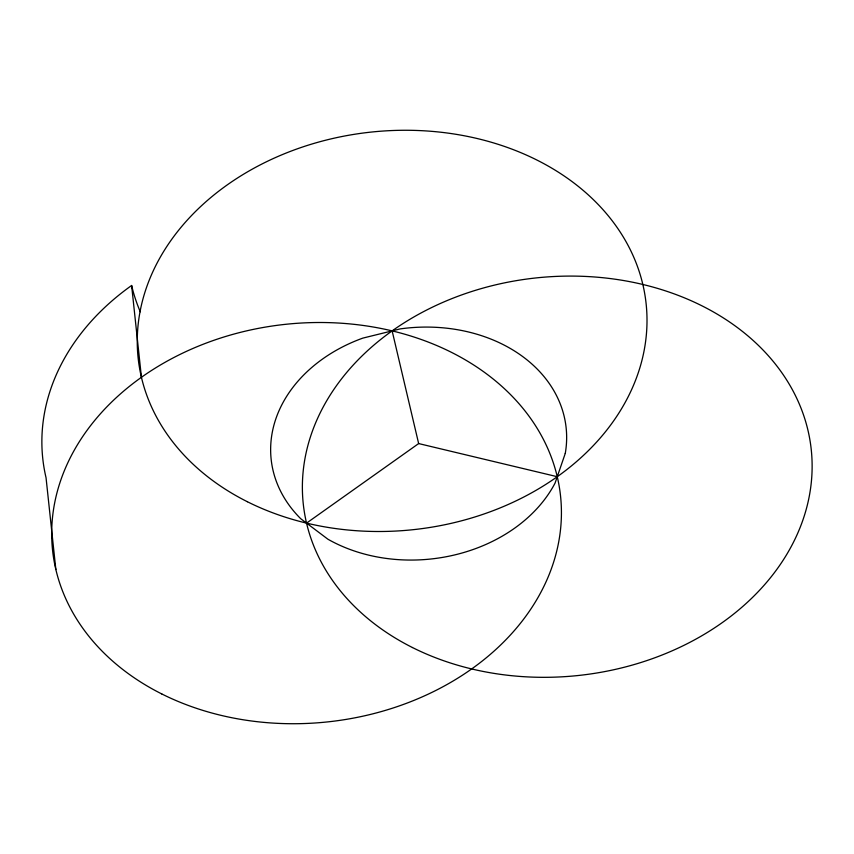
<?xml version="1.0" encoding="UTF-8"?>
<svg xmlns="http://www.w3.org/2000/svg" width="854" height="854" viewBox="0 0 854 854"><rect width="100%" height="100%" fill="white"/><g stroke="black" fill="none" stroke-linecap="round" stroke-linejoin="round"><path stroke-width="1.28" d="M306.554 523.118L418.652 443.568L557.256 476.703M392.135 330.882L418.652 443.568M55.852 569.522L46.041 477.717A255.431 199.9 -6.1 0 1 131.623 285.482L141.433 377.297M140.28 311.795A255.431 199.9 -6.1 0 1 131.623 285.482M565.273 453.378L555.068 483.086A148.329 116.08 -6.1 0 1 327.883 539.194L300.725 518.72A148.329 116.08 -6.1 0 1 362.779 338.131L400.163 328.907A148.329 116.08 -6.1 0 1 565.273 453.378M247.34 501.714A255.431 199.9 -6.1 0 0 646.179 336.572A255.431 199.9 -6.1 0 0 282.887 154.371A255.431 199.9 -6.1 0 0 247.34 501.714M412.461 647.535A255.431 199.9 -6.1 0 0 811.3 482.393A255.431 199.9 -6.1 0 0 448.008 300.192A255.431 199.9 -6.1 0 0 412.461 647.535M161.758 693.939A255.431 199.9 -6.1 0 0 560.598 528.797A255.431 199.9 -6.1 0 0 197.306 346.607A255.431 199.9 -6.1 0 0 161.758 693.939"/></g></svg>
